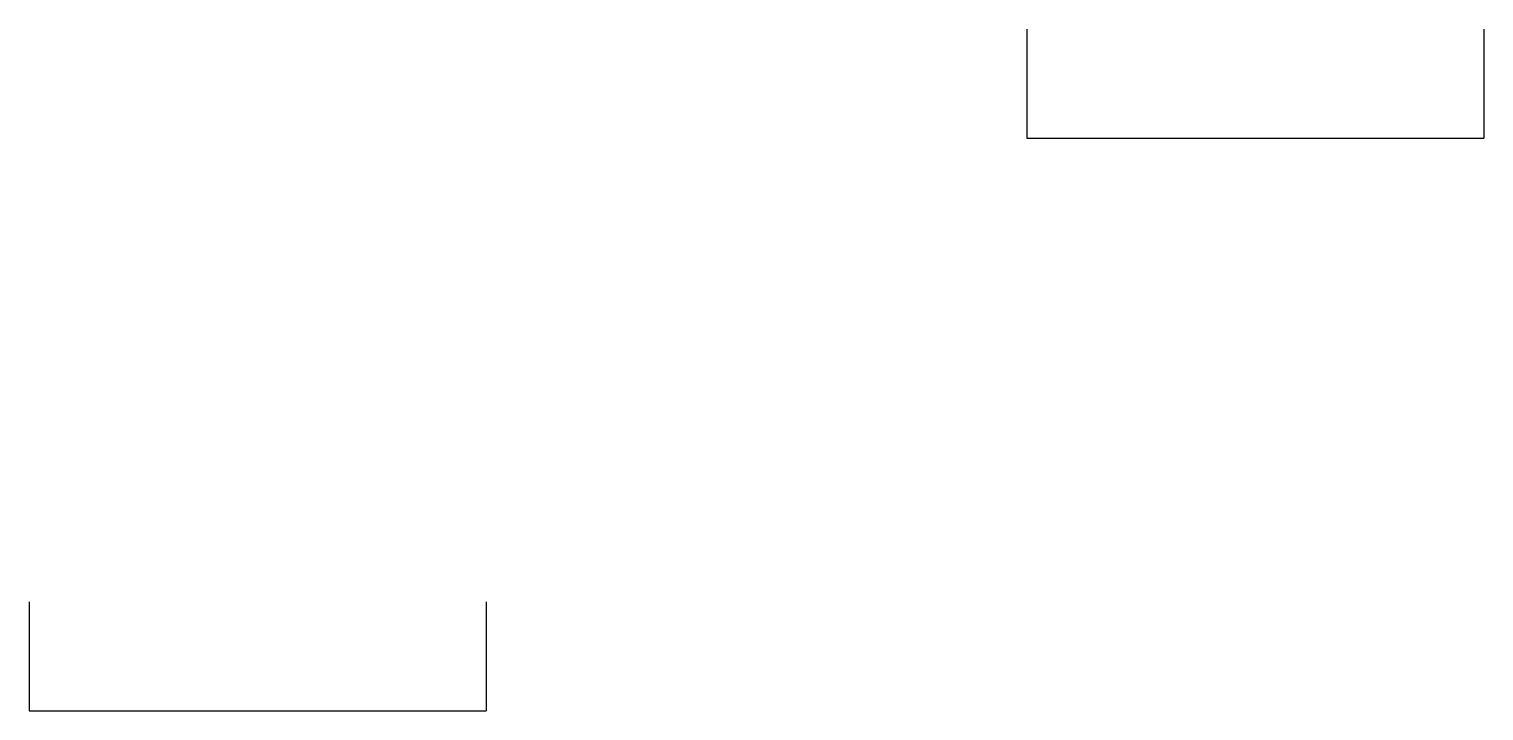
# Model space of a CAD drawing. Header units: centimetres. Extents: x 9372 to 20276, y 190 to 2379.
# Drawn here: x 19478.74 to 19485.4, y 685.17 to 688.3 of the extents above.
import ezdxf

# ---------------------------------------------------------------- set-up
doc = ezdxf.new("R2010")
doc.units = ezdxf.units.CM

msp = doc.modelspace()

# ---------------------------------------------------------------- linework, layer by layer
for p, q in [((19483.305, 688.2954), (19483.305, 687.7954)), ((19485.3972, 688.2954), (19485.3972, 687.7954)), ((19483.305, 687.7954), (19485.3972, 687.7954)), ((19478.7378, 685.6744), (19478.7378, 685.1744)), ((19480.83, 685.6744), (19480.83, 685.1744)), ((19478.7378, 685.1744), (19480.83, 685.1744))]:
    msp.add_line(p, q)

doc.saveas('drawing.dxf')
